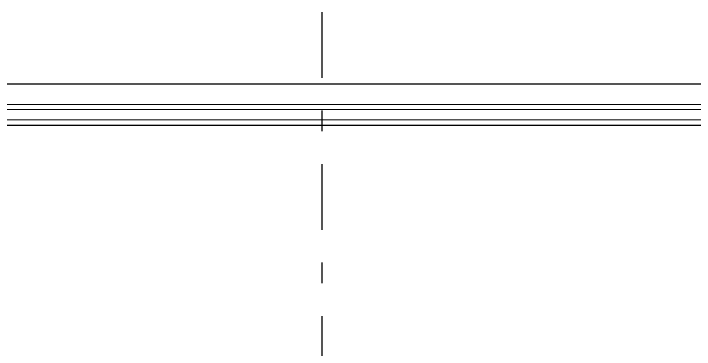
# Model space of a CAD drawing. Extents: x 185 to 567, y -69 to 170.
# Drawn here: x 336.744 to 340.031, y -12.52 to -10.896 of the extents above; entities that cross this region are included whole.
import ezdxf

# ---------------------------------------------------------------- set-up
doc = ezdxf.new("R2010")
doc.units = 0
doc.header["$LTSCALE"] = 0.25
doc.header["$MEASUREMENT"] = 0
doc.linetypes.add('B4-PLANS$0$DASHDOT', pattern=[25.4, 12.7, -6.35, 0, -6.35])
doc.layers.add('A-AX', color=1, linetype='B4-PLANS$0$DASHDOT')
doc.layers.add('A-ELV 5', color=51, linetype='CONTINUOUS')
doc.layers.add('A-KORNISH', color=8, linetype='CONTINUOUS', lineweight=9)

msp = doc.modelspace()

# ---------------------------------------------------------------- linework, layer by layer
at = {"layer": 'A-AX', "ltscale": 0.1}
msp.add_line((338.2315, -5.7438, 0), (338.2315, -14.4538, 0), dxfattribs=at)
at = {"layer": 'A-ELV 5'}
for p, q in [((334.1465, -11.2356), (342.3165, -11.2356)), ((334.2715, -11.4356), (342.1915, -11.4356))]:
    msp.add_line(p, q, dxfattribs=at)
at = {"layer": 'A-KORNISH'}
for p, q in [((334.1465, -11.3356), (342.2665, -11.3356)), ((334.1965, -11.3606), (342.2415, -11.3606)), ((334.2715, -11.4106), (342.1915, -11.4106))]:
    msp.add_line(p, q, dxfattribs=at)

doc.saveas('drawing.dxf')
